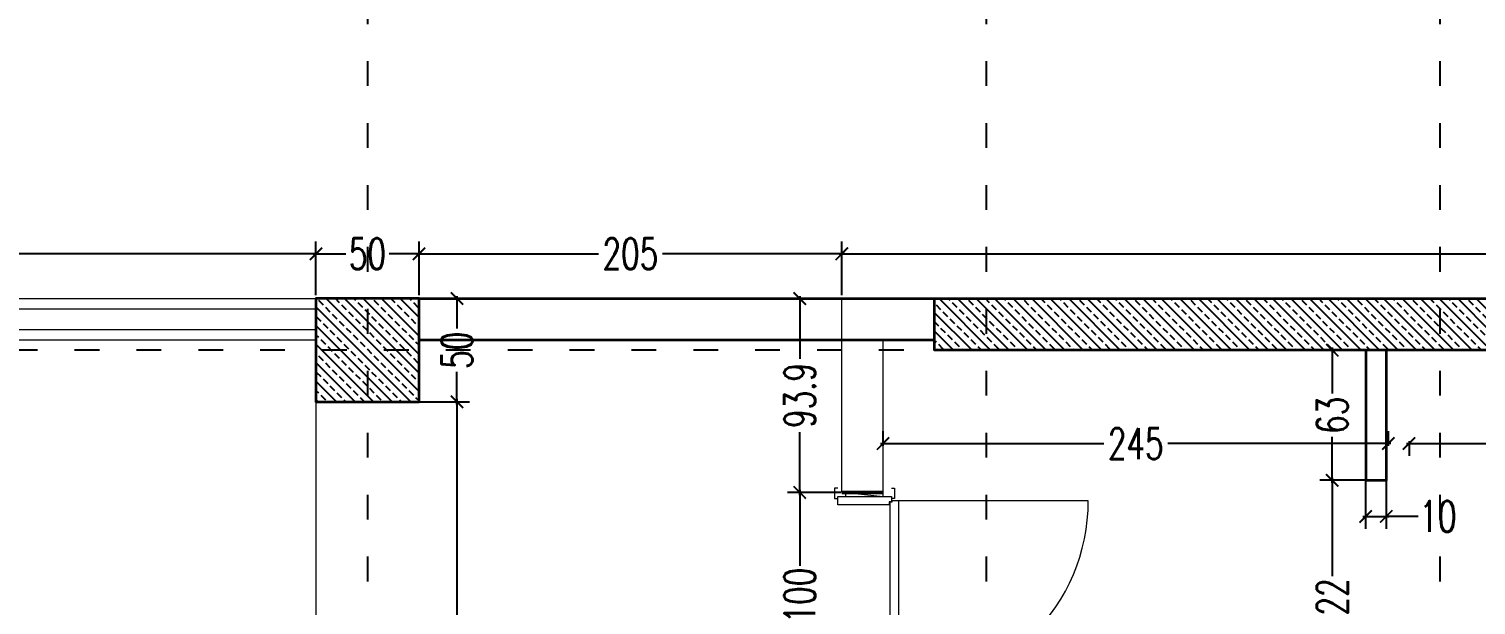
# Model space of a CAD drawing. Header units: centimetres. Extents: x -3207095 to 15275363, y -32656 to 4798027.
# Drawn here: x 692738 to 693439, y 4438570 to 4438849 of the extents above; entities that cross this region are included whole.
import ezdxf

# ---------------------------------------------------------------- set-up
doc = ezdxf.new("R2010")
doc.units = ezdxf.units.CM
doc.linetypes.add('ACAD_ISO03W100', pattern=[30, 12, -18])
doc.linetypes.add('DUZ', pattern=[500, 500])
doc.layers.get('0').update_dxf_attribs({"color": 1, "linetype": 'DUZ'})
doc.layers.add('DIM', color=1, linetype='DUZ')
doc.layers.add('KOLTAR_F', color=145, linetype='Continuous')
for name, color, linetype, lineweight in [('DUV', 220, 'Continuous', 50), ('DUVAR', 7, 'Continuous', 35), ('iç duvar', 7, 'Continuous', 50), ('KAPEN', 151, 'Continuous', 9), ('KOLON_F', 3, 'Continuous', 35)]:
    doc.layers.add(name, color=color, linetype=linetype, lineweight=lineweight)
doc.styles.add('DIM', font='ROMANSTW.SHX', dxfattribs={"width": 0.7})
doc.dimstyles.new('1_100', dxfattribs={"dimtxt": 15, "dimasz": 6, "dimexe": 6, "dimexo": 0, "dimgap": 2, "dimtad": 0, "dimdec": 1, "dimzin": 11, "dimdsep": 46, "dimtxsty": 'DIM', "dimblk": 'ARCHTICK', "dimcen": 3, "dimdle": 1.25, "dimclrt": 2, "dimadec": 0, "dimazin": 0, "dimtfac": 1.25, "dimtdec": 1, "dimtix": 1, "dimtofl": 0, "dimtmove": 1, "dimatfit": 3, "dimldrblk": 'ARCHTICK', "dimfxl": 20, "dimfxlon": 1, "dimtolj": 1, "dimtzin": 0, "dimarcsym": 0})
pattern_1 = [(135, (5195889.399, 3778085.264), (-4.4901280605, -4.4901280605), []), (135, (5195889.399, 3778089.754), (-4.4901280605, -4.4901280605), [3.175, -1.5875])]

# ---------------------------------------------------------------- blocks, each defined once
blk = doc.blocks.new('K210')
for p, q in [((0.04, 0.985), (0.04, 0.032)), ((0.04, 0.032), (0.047, 0.032)), ((0.047, 0.032), (0.047, 0.022)), ((0.047, 0.022), (0.953, 0.022)), ((0.953, 0.032), (0.96, 0.032)), ((0.953, 0.022), (0.953, 0.032)), ((0.96, 0.032), (0.96, 0.065))]:
    blk.add_line(p, q)
for points in [[(-0.02, 0.03), (-0.02, 0.045), (0.03, 0.045), (0.03, 0.03)], [(0.04, 0.065), (0.96, 0.065)], [(1.02, 0.03), (1.02, 0.045), (0.97, 0.045), (0.97, 0.03)], [(0.02, -0.19), (0, -0.19), (0.02, -0.01), (0, -0.01)], [(0.98, -0.19), (1, -0.19), (0.98, -0.01), (1, -0.01)], [(-0.02, -0.23), (-0.02, -0.245), (0.03, -0.245), (0.03, -0.23)], [(1.02, -0.23), (1.02, -0.245), (0.97, -0.245), (0.97, -0.23)]]:
    blk.add_lwpolyline(points)
for points in [[(0.02, 0.03), (0.045, 0.03), (0.045, 0.02), (0.06, 0.02), (0.06, -0.23), (0.02, -0.23)], [(0.98, 0.03), (0.955, 0.03), (0.955, 0.02), (0.94, 0.02), (0.94, -0.23), (0.98, -0.23)]]:
    blk.add_lwpolyline(points, close=True)
blk.add_arc((0.04, 0.065), 0.92, 0, 90)
blk = doc.blocks.new('_ArchTick')
at = {"color": 0, "linetype": 'ByBlock', "const_width": 0.15}
blk.add_lwpolyline([(-0.5, -0.5), (0.5, 0.5)], dxfattribs=at)
blk = doc.blocks.new('*D5788')
at = {"layer": 'Defpoints', "color": 0, "linetype": 'Continuous', "lineweight": 5, "transparency": 16777216}
for p in [(692876.93, 4438740.44), (692506.93, 4438718.74), (692876.93, 4438718.74)]:
    blk.add_point(p, dxfattribs=at)
at = {"layer": 'DIM', "color": 0, "linetype": 'Continuous', "lineweight": -2, "transparency": 16777216}
for p, q in [((692506.93, 4438720.44), (692506.93, 4438746.44)), ((692876.93, 4438720.44), (692876.93, 4438746.44)), ((692505.68, 4438740.44), (692676.43, 4438740.44)), ((692878.18, 4438740.44), (692707.43, 4438740.44))]:
    blk.add_line(p, q, dxfattribs=at)
at = {"layer": 'DIM', "color": 0, "linetype": 'Continuous', "lineweight": -2, "transparency": 16777216, "xscale": 6, "yscale": 6, "zscale": 6, "rotation": 180}
blk.add_blockref('_ArchTick', (692506.93, 4438740.44), dxfattribs=at)
at = {"layer": 'DIM', "color": 0, "linetype": 'Continuous', "lineweight": -2, "transparency": 16777216, "xscale": 6, "yscale": 6, "zscale": 6}
blk.add_blockref('_ArchTick', (692876.93, 4438740.44), dxfattribs=at)
at = {"layer": 'DIM', "color": 2, "linetype": 'Continuous', "lineweight": 5, "transparency": 16777216, "insert": (692691.93, 4438740.44), "char_height": 15, "attachment_point": 5, "style": 'DIM'}
blk.add_mtext('\\A1;370', dxfattribs=at)
blk = doc.blocks.new('*D5789')
at = {"layer": 'Defpoints', "color": 0, "linetype": 'Continuous', "lineweight": 5, "transparency": 16777216}
for p in [(692926.93, 4438740.44), (692876.93, 4438718.74), (692926.93, 4438718.74)]:
    blk.add_point(p, dxfattribs=at)
at = {"layer": 'DIM', "color": 0, "linetype": 'Continuous', "lineweight": -2, "transparency": 16777216}
for p, q in [((692876.93, 4438720.44), (692876.93, 4438746.44)), ((692926.93, 4438720.44), (692926.93, 4438746.44)), ((692875.68, 4438740.44), (692891.43, 4438740.44)), ((692928.18, 4438740.44), (692912.43, 4438740.44))]:
    blk.add_line(p, q, dxfattribs=at)
at = {"layer": 'DIM', "color": 0, "linetype": 'Continuous', "lineweight": -2, "transparency": 16777216, "xscale": 6, "yscale": 6, "zscale": 6, "rotation": 180}
blk.add_blockref('_ArchTick', (692876.93, 4438740.44), dxfattribs=at)
at = {"layer": 'DIM', "color": 0, "linetype": 'Continuous', "lineweight": -2, "transparency": 16777216, "xscale": 6, "yscale": 6, "zscale": 6}
blk.add_blockref('_ArchTick', (692926.93, 4438740.44), dxfattribs=at)
at = {"layer": 'DIM', "color": 2, "linetype": 'Continuous', "lineweight": 5, "transparency": 16777216, "insert": (692901.93, 4438740.44), "char_height": 15, "attachment_point": 5, "style": 'DIM'}
blk.add_mtext('\\A1;50', dxfattribs=at)
blk = doc.blocks.new('*D5790')
at = {"layer": 'Defpoints', "color": 0, "linetype": 'Continuous', "lineweight": 5, "transparency": 16777216}
for p in [(693131.93, 4438740.44), (692926.93, 4438718.74), (693131.93, 4438718.74)]:
    blk.add_point(p, dxfattribs=at)
at = {"layer": 'DIM', "color": 0, "linetype": 'Continuous', "lineweight": -2, "transparency": 16777216}
for p, q in [((692926.93, 4438720.44), (692926.93, 4438746.44)), ((693131.93, 4438720.44), (693131.93, 4438746.44)), ((692925.68, 4438740.44), (693013.93, 4438740.44)), ((693133.18, 4438740.44), (693044.93, 4438740.44))]:
    blk.add_line(p, q, dxfattribs=at)
at = {"layer": 'DIM', "color": 0, "linetype": 'Continuous', "lineweight": -2, "transparency": 16777216, "xscale": 6, "yscale": 6, "zscale": 6, "rotation": 180}
blk.add_blockref('_ArchTick', (692926.93, 4438740.44), dxfattribs=at)
at = {"layer": 'DIM', "color": 0, "linetype": 'Continuous', "lineweight": -2, "transparency": 16777216, "xscale": 6, "yscale": 6, "zscale": 6}
blk.add_blockref('_ArchTick', (693131.93, 4438740.44), dxfattribs=at)
at = {"layer": 'DIM', "color": 2, "linetype": 'Continuous', "lineweight": 5, "transparency": 16777216, "insert": (693029.43, 4438740.44), "char_height": 15, "attachment_point": 5, "style": 'DIM'}
blk.add_mtext('\\A1;205', dxfattribs=at)
blk = doc.blocks.new('*D5791')
at = {"layer": 'Defpoints', "color": 0, "linetype": 'Continuous', "lineweight": 5, "transparency": 16777216}
for p in [(693946.93, 4438740.44), (693131.93, 4438718.74), (693946.93, 4438724.22)]:
    blk.add_point(p, dxfattribs=at)
at = {"layer": 'DIM', "color": 0, "linetype": 'Continuous', "lineweight": -2, "transparency": 16777216}
for p, q in [((693131.93, 4438720.44), (693131.93, 4438746.44)), ((693946.93, 4438724.22), (693946.93, 4438746.44)), ((693130.68, 4438740.44), (693524.93, 4438740.44)), ((693948.18, 4438740.44), (693553.93, 4438740.44))]:
    blk.add_line(p, q, dxfattribs=at)
at = {"layer": 'DIM', "color": 0, "linetype": 'Continuous', "lineweight": -2, "transparency": 16777216, "xscale": 6, "yscale": 6, "zscale": 6, "rotation": 180}
blk.add_blockref('_ArchTick', (693131.93, 4438740.44), dxfattribs=at)
at = {"layer": 'DIM', "color": 0, "linetype": 'Continuous', "lineweight": -2, "transparency": 16777216, "xscale": 6, "yscale": 6, "zscale": 6}
blk.add_blockref('_ArchTick', (693946.93, 4438740.44), dxfattribs=at)
at = {"layer": 'DIM', "color": 2, "linetype": 'Continuous', "lineweight": 5, "transparency": 16777216, "insert": (693539.43, 4438740.44), "char_height": 15, "attachment_point": 5, "style": 'DIM'}
blk.add_mtext('\\A1;815', dxfattribs=at)
blk = doc.blocks.new('*D4636')
at = {"layer": 'Defpoints', "color": 0, "linetype": 'Continuous', "lineweight": 5, "transparency": 16777216}
for p in [(693111.52, 4438624.85), (693131.93, 4438624.85), (693131.93, 4438524.85)]:
    blk.add_point(p, dxfattribs=at)
at = {"layer": 'DIM', "color": 0, "linetype": 'Continuous', "lineweight": -2, "transparency": 16777216}
for p, q in [((693131.52, 4438624.85), (693105.52, 4438624.85)), ((693111.52, 4438626.1), (693111.52, 4438589.35)), ((693111.52, 4438523.6), (693111.52, 4438560.35)), ((693131.52, 4438524.85), (693105.52, 4438524.85))]:
    blk.add_line(p, q, dxfattribs=at)
at = {"layer": 'DIM', "color": 0, "linetype": 'Continuous', "lineweight": -2, "transparency": 16777216, "xscale": 6, "yscale": 6, "zscale": 6}
for p, rotation in [((693111.52, 4438624.85), 90), ((693111.52, 4438524.85), 270)]:
    blk.add_blockref('_ArchTick', p, dxfattribs=dict(at, rotation=rotation))
at = {"layer": 'DIM', "color": 2, "linetype": 'Continuous', "lineweight": 5, "transparency": 16777216, "insert": (693111.52, 4438574.85), "char_height": 15, "attachment_point": 5, "rotation": 90, "style": 'DIM'}
blk.add_mtext('\\A1;100', dxfattribs=at)
blk = doc.blocks.new('*D4637')
at = {"layer": 'Defpoints', "color": 0, "linetype": 'Continuous', "lineweight": 5, "transparency": 16777216}
for p in [(693111.52, 4438718.74), (693131.93, 4438718.74), (693131.93, 4438624.85)]:
    blk.add_point(p, dxfattribs=at)
at = {"layer": 'DIM', "color": 0, "linetype": 'Continuous', "lineweight": -2, "transparency": 16777216}
for p, q in [((693131.52, 4438718.74), (693105.52, 4438718.74)), ((693111.52, 4438719.99), (693111.52, 4438689.55)), ((693111.52, 4438623.6), (693111.52, 4438654.05)), ((693131.52, 4438624.85), (693105.52, 4438624.85))]:
    blk.add_line(p, q, dxfattribs=at)
at = {"layer": 'DIM', "color": 0, "linetype": 'Continuous', "lineweight": -2, "transparency": 16777216, "xscale": 6, "yscale": 6, "zscale": 6}
for p, rotation in [((693111.52, 4438718.74), 90), ((693111.52, 4438624.85), 270)]:
    blk.add_blockref('_ArchTick', p, dxfattribs=dict(at, rotation=rotation))
at = {"layer": 'DIM', "color": 2, "linetype": 'Continuous', "lineweight": 5, "transparency": 16777216, "insert": (693111.52, 4438671.8), "char_height": 15, "attachment_point": 5, "rotation": 90, "style": 'DIM'}
blk.add_mtext('\\A1;93.9', dxfattribs=at)
blk = doc.blocks.new('*D4673')
at = {"layer": 'Defpoints', "color": 0, "linetype": 'Continuous', "lineweight": 5, "transparency": 16777216}
for p in [(693406.93, 4438649.74), (693946.93, 4438648.52), (693946.93, 4438647.43)]:
    blk.add_point(p, dxfattribs=at)
at = {"layer": 'DIM', "color": 0, "linetype": 'Continuous', "lineweight": -2, "transparency": 16777216}
for p, q in [((693405.68, 4438648.52), (693661.43, 4438648.52)), ((693406.93, 4438649.74), (693406.93, 4438642.52)), ((693948.18, 4438648.52), (693692.43, 4438648.52)), ((693946.93, 4438647.43), (693946.93, 4438654.52))]:
    blk.add_line(p, q, dxfattribs=at)
at = {"layer": 'DIM', "color": 0, "linetype": 'Continuous', "lineweight": -2, "transparency": 16777216, "xscale": 6, "yscale": 6, "zscale": 6, "rotation": 180}
blk.add_blockref('_ArchTick', (693406.93, 4438648.52), dxfattribs=at)
at = {"layer": 'DIM', "color": 0, "linetype": 'Continuous', "lineweight": -2, "transparency": 16777216, "xscale": 6, "yscale": 6, "zscale": 6}
blk.add_blockref('_ArchTick', (693946.93, 4438648.52), dxfattribs=at)
at = {"layer": 'DIM', "color": 2, "linetype": 'Continuous', "lineweight": 5, "transparency": 16777216, "insert": (693676.93, 4438648.52), "char_height": 15, "attachment_point": 5, "style": 'DIM'}
blk.add_mtext('\\A1;540', dxfattribs=at)
blk = doc.blocks.new('*D4674')
at = {"layer": 'Defpoints', "color": 0, "linetype": 'Continuous', "lineweight": 5, "transparency": 16777216}
for p in [(693151.93, 4438648.52), (693151.93, 4438647.43), (693396.93, 4438647.43)]:
    blk.add_point(p, dxfattribs=at)
at = {"layer": 'DIM', "color": 0, "linetype": 'Continuous', "lineweight": -2, "transparency": 16777216}
for p, q in [((693150.68, 4438648.52), (693258.93, 4438648.52)), ((693151.93, 4438647.43), (693151.93, 4438654.52)), ((693398.18, 4438648.52), (693289.93, 4438648.52)), ((693396.93, 4438647.43), (693396.93, 4438654.52))]:
    blk.add_line(p, q, dxfattribs=at)
at = {"layer": 'DIM', "color": 0, "linetype": 'Continuous', "lineweight": -2, "transparency": 16777216, "xscale": 6, "yscale": 6, "zscale": 6, "rotation": 180}
blk.add_blockref('_ArchTick', (693151.93, 4438648.52), dxfattribs=at)
at = {"layer": 'DIM', "color": 0, "linetype": 'Continuous', "lineweight": -2, "transparency": 16777216, "xscale": 6, "yscale": 6, "zscale": 6}
blk.add_blockref('_ArchTick', (693396.93, 4438648.52), dxfattribs=at)
at = {"layer": 'DIM', "color": 2, "linetype": 'Continuous', "lineweight": 5, "transparency": 16777216, "insert": (693274.43, 4438648.52), "char_height": 15, "attachment_point": 5, "style": 'DIM'}
blk.add_mtext('\\A1;245', dxfattribs=at)
blk = doc.blocks.new('*D4675')
at = {"layer": 'Defpoints', "color": 0, "linetype": 'Continuous', "lineweight": 5, "transparency": 16777216}
for p in [(693385.86, 4438693.74), (693369.7, 4438630.74), (693385.86, 4438630.74)]:
    blk.add_point(p, dxfattribs=at)
at = {"layer": 'DIM', "color": 0, "linetype": 'Continuous', "lineweight": -2, "transparency": 16777216}
for p, q in [((693385.86, 4438693.74), (693363.7, 4438693.74)), ((693369.7, 4438694.99), (693369.7, 4438672.74)), ((693369.7, 4438629.49), (693369.7, 4438651.74)), ((693385.86, 4438630.74), (693363.7, 4438630.74))]:
    blk.add_line(p, q, dxfattribs=at)
at = {"layer": 'DIM', "color": 0, "linetype": 'Continuous', "lineweight": -2, "transparency": 16777216, "xscale": 6, "yscale": 6, "zscale": 6}
for p, rotation in [((693369.7, 4438693.74), 90), ((693369.7, 4438630.74), 270)]:
    blk.add_blockref('_ArchTick', p, dxfattribs=dict(at, rotation=rotation))
at = {"layer": 'DIM', "color": 2, "linetype": 'Continuous', "lineweight": 5, "transparency": 16777216, "insert": (693369.7, 4438662.24), "char_height": 15, "attachment_point": 5, "rotation": 90, "style": 'DIM'}
blk.add_mtext('\\A1;63', dxfattribs=at)
blk = doc.blocks.new('*D4676')
at = {"layer": 'Defpoints', "color": 0, "linetype": 'Continuous', "lineweight": 5, "transparency": 16777216}
for p in [(693385.86, 4438630.74), (693369.7, 4438508.74), (693385.86, 4438508.74)]:
    blk.add_point(p, dxfattribs=at)
at = {"layer": 'DIM', "color": 0, "linetype": 'Continuous', "lineweight": -2, "transparency": 16777216}
for p, q in [((693385.86, 4438630.74), (693363.7, 4438630.74)), ((693369.7, 4438631.99), (693369.7, 4438584.24)), ((693369.7, 4438507.49), (693369.7, 4438555.24)), ((693385.86, 4438508.74), (693363.7, 4438508.74))]:
    blk.add_line(p, q, dxfattribs=at)
at = {"layer": 'DIM', "color": 0, "linetype": 'Continuous', "lineweight": -2, "transparency": 16777216, "xscale": 6, "yscale": 6, "zscale": 6}
for p, rotation in [((693369.7, 4438630.74), 90), ((693369.7, 4438508.74), 270)]:
    blk.add_blockref('_ArchTick', p, dxfattribs=dict(at, rotation=rotation))
at = {"layer": 'DIM', "color": 2, "linetype": 'Continuous', "lineweight": 5, "transparency": 16777216, "insert": (693369.7, 4438569.74), "char_height": 15, "attachment_point": 5, "rotation": 90, "style": 'DIM'}
blk.add_mtext('\\A1;122', dxfattribs=at)
blk = doc.blocks.new('*D4681')
at = {"layer": 'Defpoints', "color": 0, "linetype": 'Continuous', "lineweight": 5, "transparency": 16777216}
for p in [(693385.86, 4438630.74), (693395.86, 4438630.74), (693395.86, 4438613.2)]:
    blk.add_point(p, dxfattribs=at)
at = {"layer": 'DIM', "color": 0, "linetype": 'Continuous', "lineweight": -2, "transparency": 16777216}
for p, q in [((693385.86, 4438630.74), (693385.86, 4438607.2)), ((693395.86, 4438630.74), (693395.86, 4438607.2)), ((693384.61, 4438613.2), (693397.11, 4438613.2)), ((693411.44, 4438613.2), (693395.86, 4438613.2))]:
    blk.add_line(p, q, dxfattribs=at)
at = {"layer": 'DIM', "color": 0, "linetype": 'Continuous', "lineweight": -2, "transparency": 16777216, "xscale": 6, "yscale": 6, "zscale": 6, "rotation": 180}
blk.add_blockref('_ArchTick', (693385.86, 4438613.2), dxfattribs=at)
at = {"layer": 'DIM', "color": 0, "linetype": 'Continuous', "lineweight": -2, "transparency": 16777216, "xscale": 6, "yscale": 6, "zscale": 6}
blk.add_blockref('_ArchTick', (693395.86, 4438613.2), dxfattribs=at)
at = {"layer": 'DIM', "color": 2, "linetype": 'Continuous', "lineweight": 5, "transparency": 16777216, "insert": (693420.94, 4438613.2), "char_height": 15, "attachment_point": 5, "style": 'DIM'}
blk.add_mtext('\\A1;10', dxfattribs=at)
blk = doc.blocks.new('*D4955')
at = {"layer": 'Defpoints', "color": 0, "linetype": 'Continuous', "lineweight": 5, "transparency": 16777216}
for p in [(692926.93, 4438718.74), (692926.93, 4438668.74), (692945.33, 4438668.74)]:
    blk.add_point(p, dxfattribs=at)
at = {"layer": 'DIM', "color": 0, "linetype": 'Continuous', "lineweight": -2, "transparency": 16777216}
for p, q in [((692926.93, 4438718.74), (692951.33, 4438718.74)), ((692945.33, 4438719.99), (692945.33, 4438704.24)), ((692945.33, 4438667.49), (692945.33, 4438683.24)), ((692926.93, 4438668.74), (692951.33, 4438668.74))]:
    blk.add_line(p, q, dxfattribs=at)
at = {"layer": 'DIM', "color": 0, "linetype": 'Continuous', "lineweight": -2, "transparency": 16777216, "xscale": 6, "yscale": 6, "zscale": 6}
for p, rotation in [((692945.33, 4438718.74), 90), ((692945.33, 4438668.74), 270)]:
    blk.add_blockref('_ArchTick', p, dxfattribs=dict(at, rotation=rotation))
at = {"layer": 'DIM', "color": 2, "linetype": 'Continuous', "lineweight": 5, "transparency": 16777216, "insert": (692945.33, 4438693.74), "char_height": 15, "attachment_point": 5, "rotation": 90, "style": 'DIM'}
blk.add_mtext('\\A1;50', dxfattribs=at)
blk = doc.blocks.new('*D4956')
at = {"layer": 'Defpoints', "color": 0, "linetype": 'Continuous', "lineweight": 5, "transparency": 16777216}
for p in [(692926.93, 4438668.74), (692926.93, 4437978.74), (692945.33, 4437978.74)]:
    blk.add_point(p, dxfattribs=at)
at = {"layer": 'DIM', "color": 0, "linetype": 'Continuous', "lineweight": -2, "transparency": 16777216}
for p, q in [((692945.33, 4438669.99), (692945.33, 4438339.24)), ((692926.93, 4438668.74), (692951.33, 4438668.74)), ((692945.33, 4437977.49), (692945.33, 4438308.24)), ((692926.93, 4437978.74), (692951.33, 4437978.74))]:
    blk.add_line(p, q, dxfattribs=at)
at = {"layer": 'DIM', "color": 0, "linetype": 'Continuous', "lineweight": -2, "transparency": 16777216, "xscale": 6, "yscale": 6, "zscale": 6}
for p, rotation in [((692945.33, 4438668.74), 90), ((692945.33, 4437978.74), 270)]:
    blk.add_blockref('_ArchTick', p, dxfattribs=dict(at, rotation=rotation))
at = {"layer": 'DIM', "color": 2, "linetype": 'Continuous', "lineweight": 5, "transparency": 16777216, "insert": (692945.33, 4438323.74), "char_height": 15, "attachment_point": 5, "rotation": 90, "style": 'DIM'}
blk.add_mtext('\\A1;690', dxfattribs=at)

msp = doc.modelspace()

# ---------------------------------------------------------------- hatches: boundary and pattern name
at = {"layer": 'KOLTAR_F'}
h = msp.add_hatch(dxfattribs=at)
h.set_pattern_fill('ANSI33', color=256, angle=90, style=0)
h.set_pattern_definition([(135, (5196409.399, 3778085.264), (-4.4901280605, -4.4901280605), []), (135, (5196409.399, 3778089.754), (-4.4901280605, -4.4901280605), [3.175, -1.5875])])
h.paths.add_polyline_path([(692926.93, 4438668.74), (692926.93, 4438718.74), (692876.93, 4438718.74), (692876.93, 4438668.74)])
h = msp.add_hatch(dxfattribs=at)
h.set_pattern_fill('ANSI33', color=256, angle=90, style=0)
h.set_pattern_definition(pattern_1)
h.paths.add_polyline_path([(693446.93, 4438718.74), (693176.93, 4438718.74), (693176.93, 4438693.74), (693446.93, 4438693.74)])
h = msp.add_hatch(dxfattribs=at)
h.set_pattern_fill('ANSI33', color=256, angle=90, style=0)
h.set_pattern_definition(pattern_1)
h.paths.add_polyline_path([(693446.93, 4438718.74), (693176.93, 4438718.74), (693176.93, 4438693.74), (693446.93, 4438693.74)])

# ---------------------------------------------------------------- linework, layer by layer
at = {"color": 232, "linetype": 'ACAD_ISO03W100'}
for p, q in [((692901.93, 4439853.74), (692901.93, 4436723.74)), ((693201.93, 4439853.74), (693201.93, 4436723.74)), ((693421.93, 4439853.74), (693421.93, 4436723.74)), ((694061.93, 4438693.74), (690121.93, 4438693.74))]:
    msp.add_line(p, q, dxfattribs=at)
at = {"layer": 'DUV'}
msp.add_line((693151.93, 4438624.85), (693131.93, 4438624.85), dxfattribs=at)
at = {"layer": 'DUVAR'}
for p, q in [((692926.93, 4438718.74), (693176.93, 4438718.74)), ((692926.93, 4438698.74), (693176.93, 4438698.74))]:
    msp.add_line(p, q, dxfattribs=at)
msp.add_lwpolyline([(693385.95, 4438693.74), (693385.95, 4438630.74), (693395.95, 4438630.74), (693395.95, 4438693.74)], dxfattribs=at)
at = {"layer": 'iç duvar', "color": 252, "linetype": 'Continuous', "lineweight": 5, "true_color": 0x939598}
for p, q in [((692506.93, 4438718.74), (692876.93, 4438718.74)), ((692506.93, 4438698.74), (692876.93, 4438698.74)), ((692876.93, 4438668.74), (692876.93, 4437978.74))]:
    msp.add_line(p, q, dxfattribs=at)
at = {"layer": 'iç duvar', "color": 7, "lineweight": 18}
for p, q in [((693131.93, 4438624.85), (693131.93, 4438718.74)), ((693176.93, 4438718.74), (693131.93, 4438718.74)), ((693151.93, 4438624.85), (693151.93, 4438698.74)), ((693176.93, 4438698.74), (693151.93, 4438698.74))]:
    msp.add_line(p, q, dxfattribs=at)
at = {"layer": 'KAPEN'}
for p, q in [((692506.93, 4438713.74), (692876.93, 4438713.74)), ((692506.93, 4438703.74), (692876.93, 4438703.74))]:
    msp.add_line(p, q, dxfattribs=at)
at = {"layer": 'KOLON_F'}
for points in [[(692926.93, 4438668.74), (692926.93, 4438718.74), (692876.93, 4438718.74), (692876.93, 4438668.74)], [(693176.93, 4438718.74), (693446.93, 4438718.74), (693446.93, 4438693.74), (693176.93, 4438693.74)], [(693176.93, 4438718.74), (693446.93, 4438718.74), (693446.93, 4438693.74), (693176.93, 4438693.74)]]:
    msp.add_lwpolyline(points, close=True, dxfattribs=at)

# ---------------------------------------------------------------- block references
at = {"layer": 'KAPEN', "xscale": 99.999999999621, "yscale": 99.999999999621, "zscale": 99.999999999621, "rotation": 270}
msp.add_blockref('K210', (693152.93, 4438624.85), dxfattribs=at)

# ---------------------------------------------------------------- dimensions: what is measured, and where the dimension line sits
at = {"layer": 'DIM', "linetype": 'Continuous', "lineweight": 5}
for base, p1, p2, picture, middle in [((692876.93, 4438740.44), (692506.93, 4438718.74), (692876.93, 4438718.74), '*D5788', (692691.93, 4438740.44)), ((692926.93, 4438740.44), (692876.93, 4438718.74), (692926.93, 4438718.74), '*D5789', (692901.93, 4438740.44)), ((693131.93, 4438740.44), (692926.93, 4438718.74), (693131.93, 4438718.74), '*D5790', (693029.43, 4438740.44)), ((693946.93, 4438740.44), (693131.93, 4438718.74), (693946.93, 4438724.22), '*D5791', (693539.43, 4438740.44))]:
    dim = msp.add_linear_dim(base=base, p1=p1, p2=p2, dimstyle='1_100', dxfattribs=at)
    dim.commit()
    dim.dimension.update_dxf_attribs({"geometry": picture, "text_midpoint": middle})
for base, p1, p2, angle, picture, middle in [((692945.33, 4438668.74), (692926.93, 4438718.74), (692926.93, 4438668.74), 90, '*D4955', (692945.33, 4438693.74)), ((693111.52, 4438718.74), (693131.93, 4438624.85), (693131.93, 4438718.74), 90, '*D4637', (693111.52, 4438671.8)), ((693369.7, 4438630.74), (693385.86, 4438693.74), (693385.86, 4438630.74), 90, '*D4675', (693369.7, 4438662.24)), ((692945.33, 4437978.74), (692926.93, 4438668.74), (692926.93, 4437978.74), 90, '*D4956', (692945.33, 4438323.74)), ((693151.93, 4438648.52), (693396.93, 4438647.43), (693151.93, 4438647.43), 180, '*D4674', (693274.43, 4438648.52)), ((693946.93, 4438648.52), (693406.93, 4438649.74), (693946.93, 4438647.43), 180, '*D4673', (693676.93, 4438648.52)), ((693369.7, 4438508.74), (693385.86, 4438630.74), (693385.86, 4438508.74), 90, '*D4676', (693369.7, 4438569.74)), ((693111.52, 4438624.85), (693131.93, 4438524.85), (693131.93, 4438624.85), 90, '*D4636', (693111.52, 4438574.85))]:
    dim = msp.add_linear_dim(base=base, p1=p1, p2=p2, angle=angle, dimstyle='1_100', dxfattribs=at)
    dim.commit()
    dim.dimension.update_dxf_attribs({"geometry": picture, "text_midpoint": middle})
dim = msp.add_linear_dim(base=(693395.86, 4438613.2), p1=(693385.86, 4438630.74), p2=(693395.86, 4438630.74), angle=180, dimstyle='1_100', dxfattribs=at)
dim.commit()
dim.dimension.update_dxf_attribs({"geometry": '*D4681', "text_midpoint": (693420.94, 4438613.2), "dimtype": 160})

doc.saveas('drawing.dxf')
